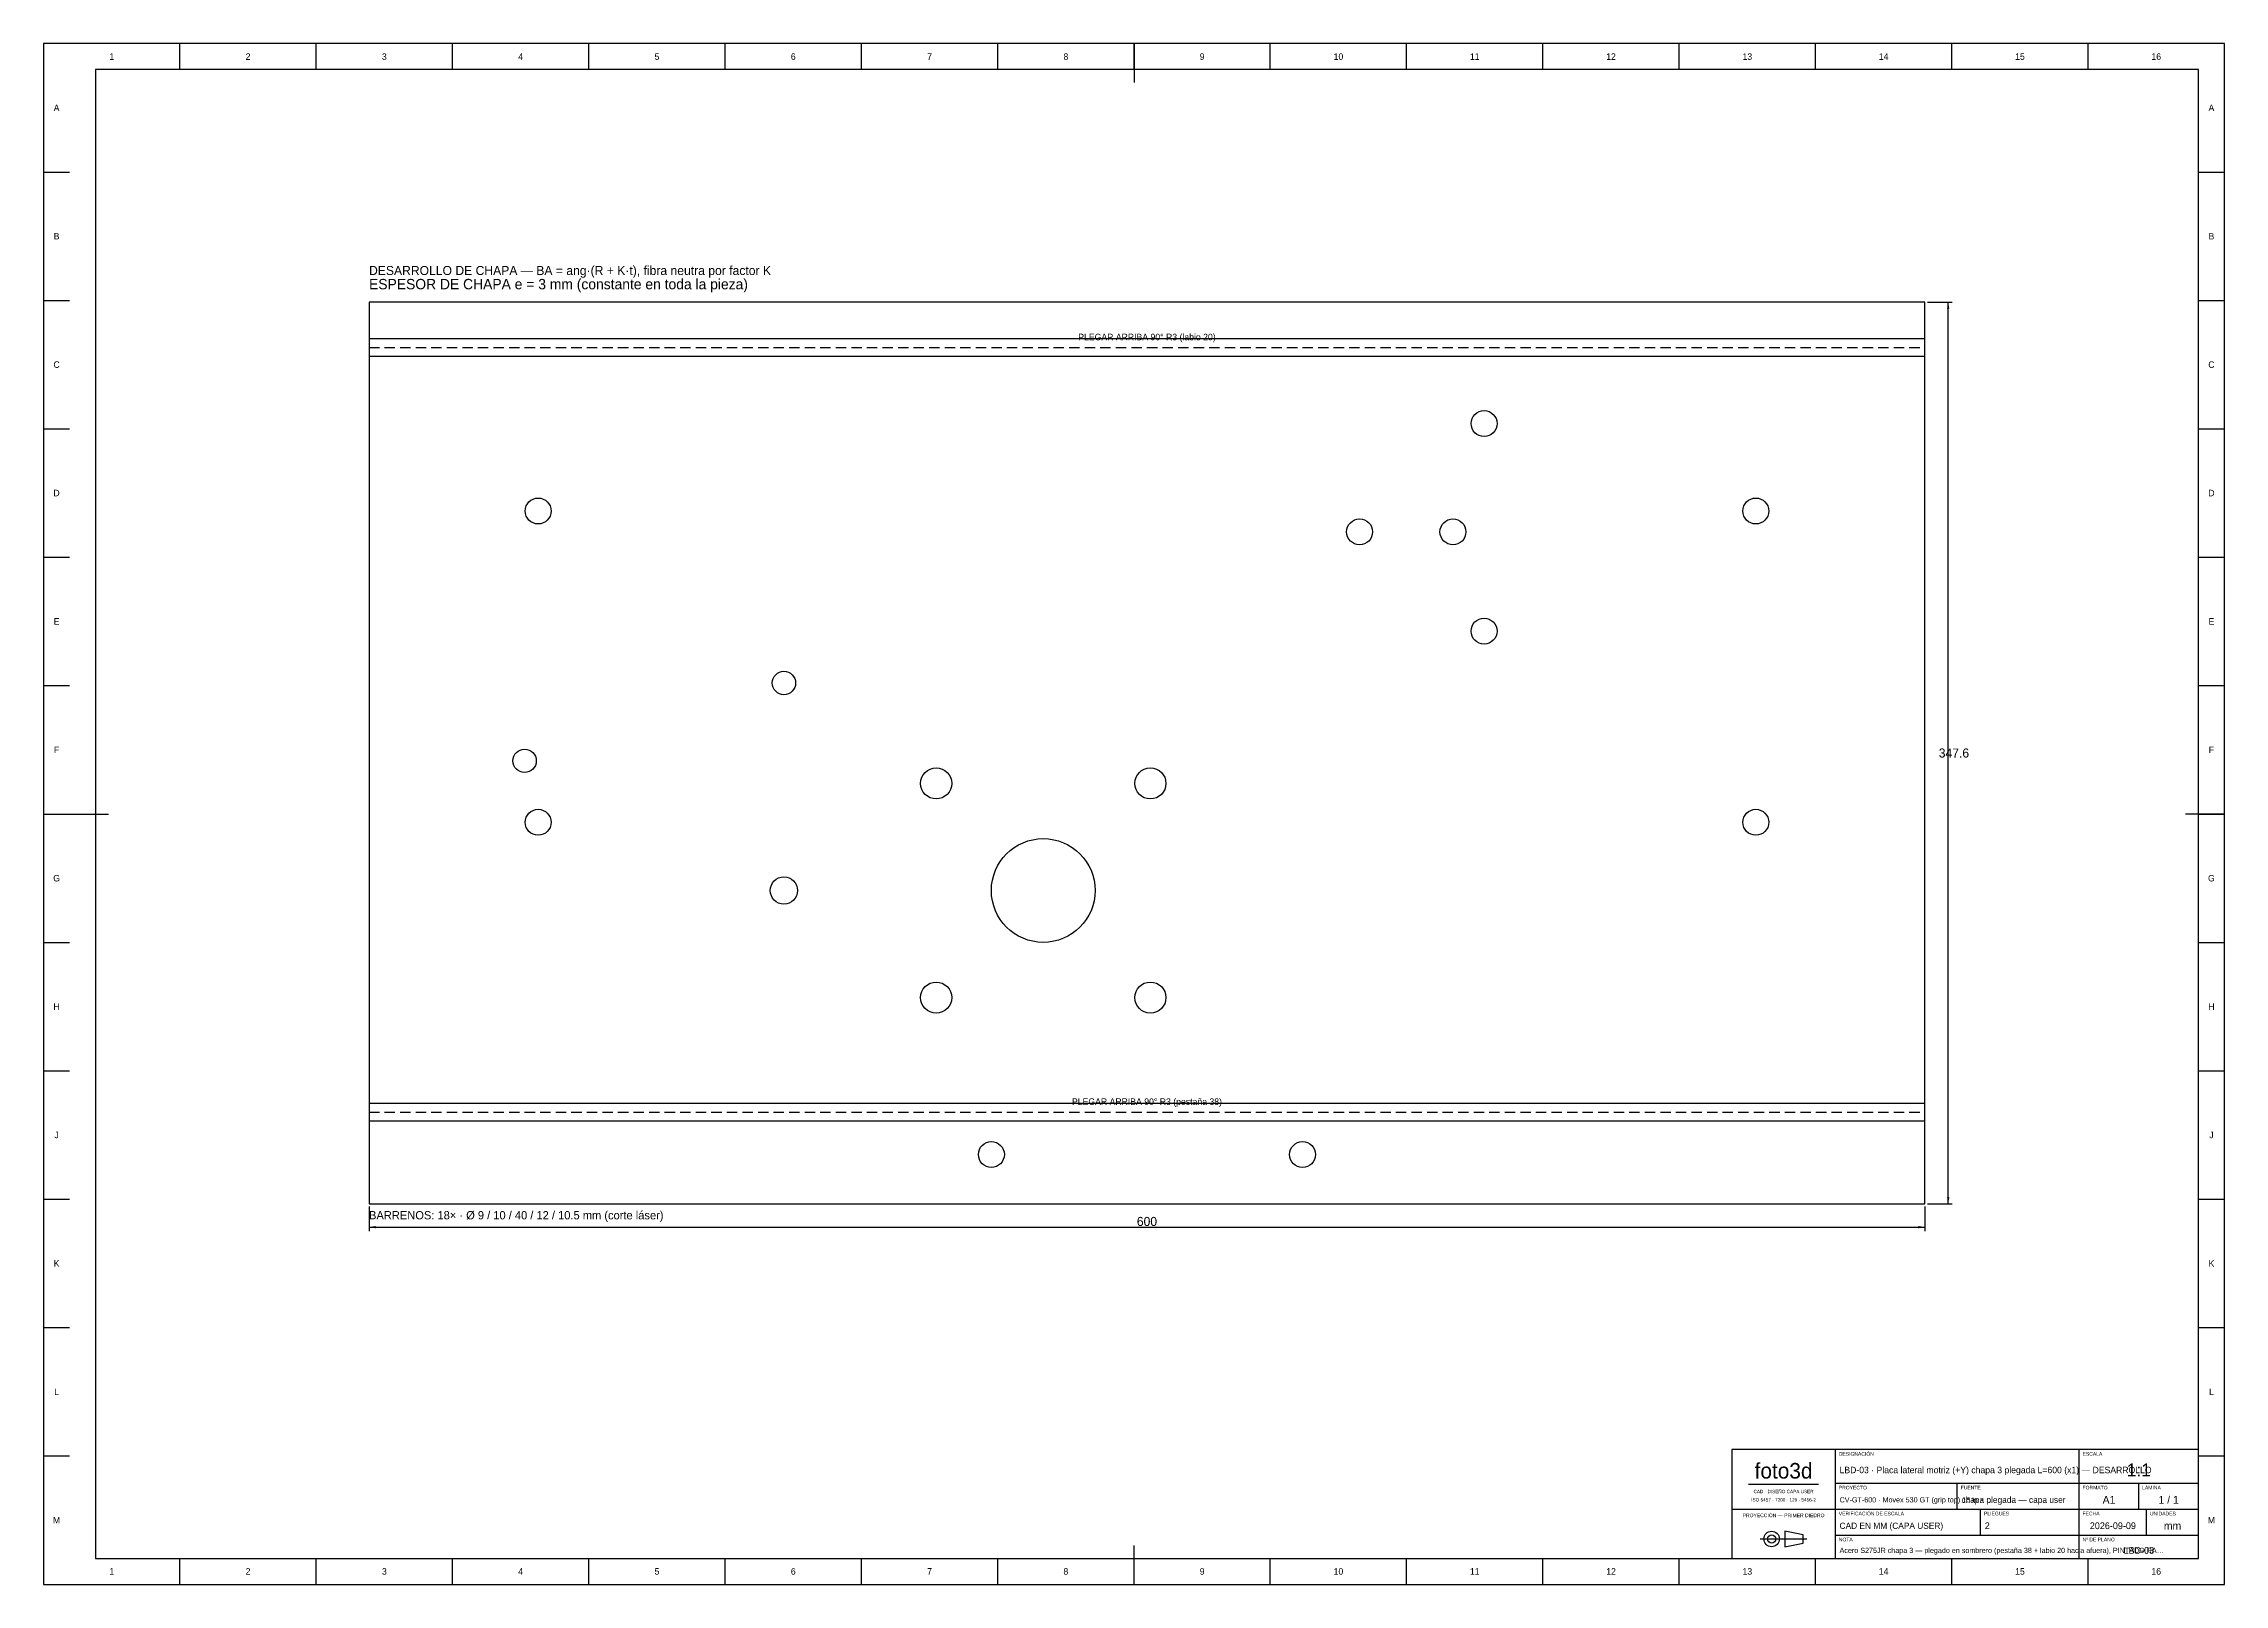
# Model space of a CAD drawing. Extents: x 0 to 841, y 0 to 594.
import ezdxf
from ezdxf.enums import TextEntityAlignment as Align

# ---------------------------------------------------------------- set-up
doc = ezdxf.new("R2010")
doc.units = 0
doc.linetypes.add('DASHED', pattern=[6, 4, -2])
for name, color, linetype in [('COTAS', 7, 'CONTINUOUS'), ('FINA', 7, 'CONTINUOUS'), ('NORMA', 7, 'CONTINUOUS'), ('PLIEGUE', 1, 'DASHED'), ('TEXTO', 7, 'CONTINUOUS'), ('VISIBLE', 7, 'CONTINUOUS')]:
    doc.layers.add(name, color=color, linetype=linetype)

msp = doc.modelspace()

# ---------------------------------------------------------------- linework, layer by layer
at = {"layer": 'COTAS'}
for p, q in [((726.5, 494.285), (736, 494.285)), ((734.5, 146.715), (734.5, 494.285)), ((125.5, 145.715), (125.5, 136.215)), ((725.5, 145.715), (725.5, 136.215)), ((726.5, 146.715), (736, 146.715)), ((125.5, 137.715), (725.5, 137.715))]:
    msp.add_line(p, q, dxfattribs=at)
for points in [[(734.5, 494.285), (734.95, 491.785), (734.05, 491.785)], [(734.5, 146.715), (734.95, 149.215), (734.05, 149.215)], [(125.5, 137.715), (128, 138.165), (128, 137.265)], [(725.5, 137.715), (723, 138.165), (723, 137.265)]]:
    msp.add_solid(points, dxfattribs=at)
at = {"layer": 'FINA'}
for p, q in [((841, 594), (0, 594)), ((0, 594), (0, 0)), ((52.5625, 584), (52.5625, 594)), ((105.125, 584), (105.125, 594)), ((157.6875, 584), (157.6875, 594)), ((210.25, 584), (210.25, 594)), ((262.8125, 584), (262.8125, 594)), ((315.375, 584), (315.375, 594)), ((367.9375, 584), (367.9375, 594)), ((420.5, 584), (420.5, 594)), ((473.0625, 584), (473.0625, 594)), ((525.625, 584), (525.625, 594)), ((578.1875, 584), (578.1875, 594)), ((630.75, 584), (630.75, 594)), ((683.3125, 584), (683.3125, 594)), ((735.875, 584), (735.875, 594)), ((788.4375, 584), (788.4375, 594)), ((841, 0), (841, 594)), ((0, 544.5), (10, 544.5)), ((831, 544.5), (841, 544.5)), ((0, 495), (10, 495)), ((831, 495), (841, 495)), ((125.5, 480.285), (725.5, 480.285)), ((125.5, 473.505), (725.5, 473.505)), ((0, 445.5), (10, 445.5)), ((831, 445.5), (841, 445.5)), ((0, 396), (10, 396)), ((831, 396), (841, 396)), ((0, 346.5), (10, 346.5)), ((831, 346.5), (841, 346.5)), ((0, 297), (10, 297)), ((831, 297), (841, 297)), ((0, 247.5), (10, 247.5)), ((831, 247.5), (841, 247.5)), ((0, 198), (10, 198)), ((831, 198), (841, 198)), ((125.5, 185.505), (725.5, 185.505)), ((125.5, 178.715), (725.5, 178.715)), ((0, 148.5), (10, 148.5)), ((831, 148.5), (841, 148.5)), ((0, 99), (10, 99)), ((831, 99), (841, 99)), ((0, 49.5), (10, 49.5)), ((831, 49.5), (841, 49.5)), ((657.5, 38.6), (684.5, 38.6)), ((691, 39), (785, 39)), ((738, 29), (738, 39)), ((785, 39), (831, 39)), ((808, 29), (808, 39)), ((651, 29), (691, 29)), ((691, 29), (785, 29)), ((747, 19), (747, 29)), ((785, 29), (831, 29)), ((811, 19), (811, 29)), ((662.03, 17.5), (679.97, 17.5)), ((691, 19), (785, 19)), ((785, 19), (831, 19)), ((52.5625, 0), (52.5625, 10)), ((105.125, 0), (105.125, 10)), ((157.6875, 0), (157.6875, 10)), ((210.25, 0), (210.25, 10)), ((262.8125, 0), (262.8125, 10)), ((315.375, 0), (315.375, 10)), ((367.9375, 0), (367.9375, 10)), ((420.5, 0), (420.5, 10)), ((473.0625, 0), (473.0625, 10)), ((525.625, 0), (525.625, 10)), ((578.1875, 0), (578.1875, 10)), ((630.75, 0), (630.75, 10)), ((683.3125, 0), (683.3125, 10)), ((735.875, 0), (735.875, 10)), ((788.4375, 0), (788.4375, 10)), ((0, 0), (841, 0))]:
    msp.add_line(p, q, dxfattribs=at)
at = {"layer": 'NORMA'}
for p, q in [((420.5, 594), (420.5, 579)), ((831, 584), (20, 584)), ((20, 584), (20, 10)), ((831, 10), (831, 584)), ((0, 297), (25, 297)), ((841, 297), (826, 297)), ((831, 52), (651, 52)), ((651, 52), (651, 10)), ((691, 10), (691, 52)), ((785, 10), (785, 52)), ((831, 10), (831, 52)), ((20, 10), (831, 10)), ((420.5, 0), (420.5, 15)), ((651, 10), (831, 10))]:
    msp.add_line(p, q, dxfattribs=at)
at = {"layer": 'PLIEGUE'}
for p, q in [((125.5, 476.895), (725.5, 476.895)), ((125.5, 182.105), (725.5, 182.105))]:
    msp.add_line(p, q, dxfattribs=at)
at = {"layer": 'TEXTO'}
for p, q in [((678.59, 19.11), (671.46, 20.49)), ((671.46, 20.49), (671.46, 14.51)), ((678.59, 15.89), (678.59, 19.11)), ((671.46, 14.51), (678.59, 15.89))]:
    msp.add_line(p, q, dxfattribs=at)
for radius in [2.99, 1.61]:
    msp.add_circle((666.4, 17.5), radius, dxfattribs=at)
at = {"layer": 'VISIBLE'}
for p, q in [((725.5, 494.285), (125.5, 494.285)), ((125.5, 494.285), (125.5, 146.715)), ((725.5, 146.715), (725.5, 494.285)), ((125.5, 146.715), (725.5, 146.715))]:
    msp.add_line(p, q, dxfattribs=at)
for centre, radius in [((555.5, 447.505), 5), ((190.7, 413.805), 5), ((660.3, 413.805), 5), ((507.5, 405.755), 5), ((543.5, 405.755), 5), ((555.5, 367.505), 5), ((285.5, 347.505), 4.5), ((185.5, 317.505), 4.5), ((344.2, 308.805), 6), ((426.8, 308.805), 6), ((190.7, 293.805), 5), ((660.3, 293.805), 5), ((385.5, 267.505), 20), ((285.5, 267.505), 5.25), ((344.2, 226.205), 6), ((426.8, 226.205), 6), ((365.5, 165.715), 5), ((485.5, 165.715), 5)]:
    msp.add_circle(centre, radius, dxfattribs=at)

# ---------------------------------------------------------------- texts
at = {"layer": 'COTAS'}
for s, p in [('347.6', (736.7, 320.5)), ('600', (425.5, 139.915))]:
    msp.add_text(s, height=3.5, dxfattribs=at).set_placement(p, align=Align.MIDDLE_CENTER)
at = {"layer": 'TEXTO'}
for s, height, p in [('1', 2.5, (26.2813, 589)), ('2', 2.5, (78.8438, 589)), ('3', 2.5, (131.4063, 589)), ('4', 2.5, (183.9688, 589)), ('5', 2.5, (236.5313, 589)), ('6', 2.5, (289.0938, 589)), ('7', 2.5, (341.6563, 589)), ('8', 2.5, (394.2188, 589)), ('9', 2.5, (446.7813, 589)), ('10', 2.5, (499.3438, 589)), ('11', 2.5, (551.9063, 589)), ('12', 2.5, (604.4688, 589)), ('13', 2.5, (657.0313, 589)), ('14', 2.5, (709.5938, 589)), ('15', 2.5, (762.1563, 589)), ('16', 2.5, (814.7188, 589)), ('A', 2.5, (5, 569.25)), ('A', 2.5, (836, 569.25)), ('B', 2.5, (5, 519.75)), ('B', 2.5, (836, 519.75)), ('PLEGAR ARRIBA 90° R3 (labio 20)', 2.5, (425.5, 480.895)), ('C', 2.5, (5, 470.25)), ('C', 2.5, (836, 470.25)), ('D', 2.5, (5, 420.75)), ('D', 2.5, (836, 420.75)), ('E', 2.5, (5, 371.25)), ('E', 2.5, (836, 371.25)), ('F', 2.5, (5, 321.75)), ('F', 2.5, (836, 321.75)), ('G', 2.5, (5, 272.25)), ('G', 2.5, (836, 272.25)), ('H', 2.5, (5, 222.75)), ('H', 2.5, (836, 222.75)), ('PLEGAR ARRIBA 90° R3 (pestaña 38)', 2.5, (425.5, 186.105)), ('J', 2.5, (5, 173.25)), ('J', 2.5, (836, 173.25)), ('K', 2.5, (5, 123.75)), ('K', 2.5, (836, 123.75)), ('L', 2.5, (5, 74.25)), ('L', 2.5, (836, 74.25)), ('foto3d', 6, (671, 43.8)), ('1:1', 5, (808, 44.1)), ('CAD · DISEÑO CAPA USER', 1.3, (671, 35.8)), ('A1', 3, (796.5, 32.6)), ('1 / 1', 3, (819.5, 32.6)), ('M', 2.5, (5, 24.75)), ('PROYECCIÓN — PRIMER DIEDRO', 1.4, (671, 26.6)), ('ISO 5457 · 7200 · 129 · 5456-2', 1.3, (671, 32.6)), ('M', 2.5, (836, 24.75)), ('2026-09-09', 2.6, (798, 22.6)), ('mm', 3, (821, 22.6)), ('LBD-03', 2.6, (808, 13.1)), ('1', 2.5, (26.2813, 5)), ('2', 2.5, (78.8438, 5)), ('3', 2.5, (131.4063, 5)), ('4', 2.5, (183.9688, 5)), ('5', 2.5, (236.5313, 5)), ('6', 2.5, (289.0938, 5)), ('7', 2.5, (341.6563, 5)), ('8', 2.5, (394.2188, 5)), ('9', 2.5, (446.7813, 5)), ('10', 2.5, (499.3438, 5)), ('11', 2.5, (551.9063, 5)), ('12', 2.5, (604.4688, 5)), ('13', 2.5, (657.0313, 5)), ('14', 2.5, (709.5938, 5)), ('15', 2.5, (762.1563, 5)), ('16', 2.5, (814.7188, 5))]:
    msp.add_text(s, height=height, dxfattribs=at).set_placement(p, align=Align.MIDDLE_CENTER)
for s, height, p in [('DESARROLLO DE CHAPA — BA = ang·(R + K·t), fibra neutra por factor K', 3.5, (125.5, 504.785)), ('ESPESOR DE CHAPA e = 3 mm (constante en toda la pieza)', 4, (125.5, 499.285)), ('BARRENOS: 18× · Ø 9 / 10 / 40 / 12 / 10.5 mm (corte láser)', 3.2, (125.5, 140.715)), ('DESIGNACIÓN', 1.4, (692.3, 49.6)), ('ESCALA', 1.4, (786.3, 49.6)), ('PROYECTO', 1.4, (692.3, 36.6)), ('FUENTE', 1.4, (739.3, 36.6)), ('FORMATO', 1.4, (786.3, 36.6)), ('LÁMINA', 1.4, (809.3, 36.6)), ('VERIFICACIÓN DE ESCALA', 1.4, (692.3, 26.6)), ('PLIEGUES', 1.4, (748.3, 26.6)), ('FECHA', 1.4, (786.3, 26.6)), ('UNIDADES', 1.4, (812.3, 26.6)), ('NOTA', 1.4, (692.3, 16.6)), ('Nº DE PLANO', 1.4, (786.3, 16.6))]:
    msp.add_text(s, height=height, dxfattribs=at).set_placement(p)
for s, height, p in [('LBD-03 · Placa lateral motriz (+Y) chapa 3 plegada L=600 (x1) — DESARROLLO', 2.4907, (692.6, 44.1)), ('CV-GT-600 · Movex 530 GT (grip top) 18 in × …', 2, (692.6, 32.6)), ('chapa plegada — capa user', 2.4, (739.6, 32.6)), ('CAD EN MM (CAPA USER)', 2.4, (692.6, 22.6)), ('2', 2.6, (748.6, 22.6)), ('Acero S275JR chapa 3 — plegado en sombrero (pestaña 38 + labio 20 hacia afuera), PINTADO RA…', 2, (692.6, 13.1))]:
    msp.add_text(s, height=height, dxfattribs=at).set_placement(p, align=Align.MIDDLE_LEFT)

doc.saveas('drawing.dxf')
